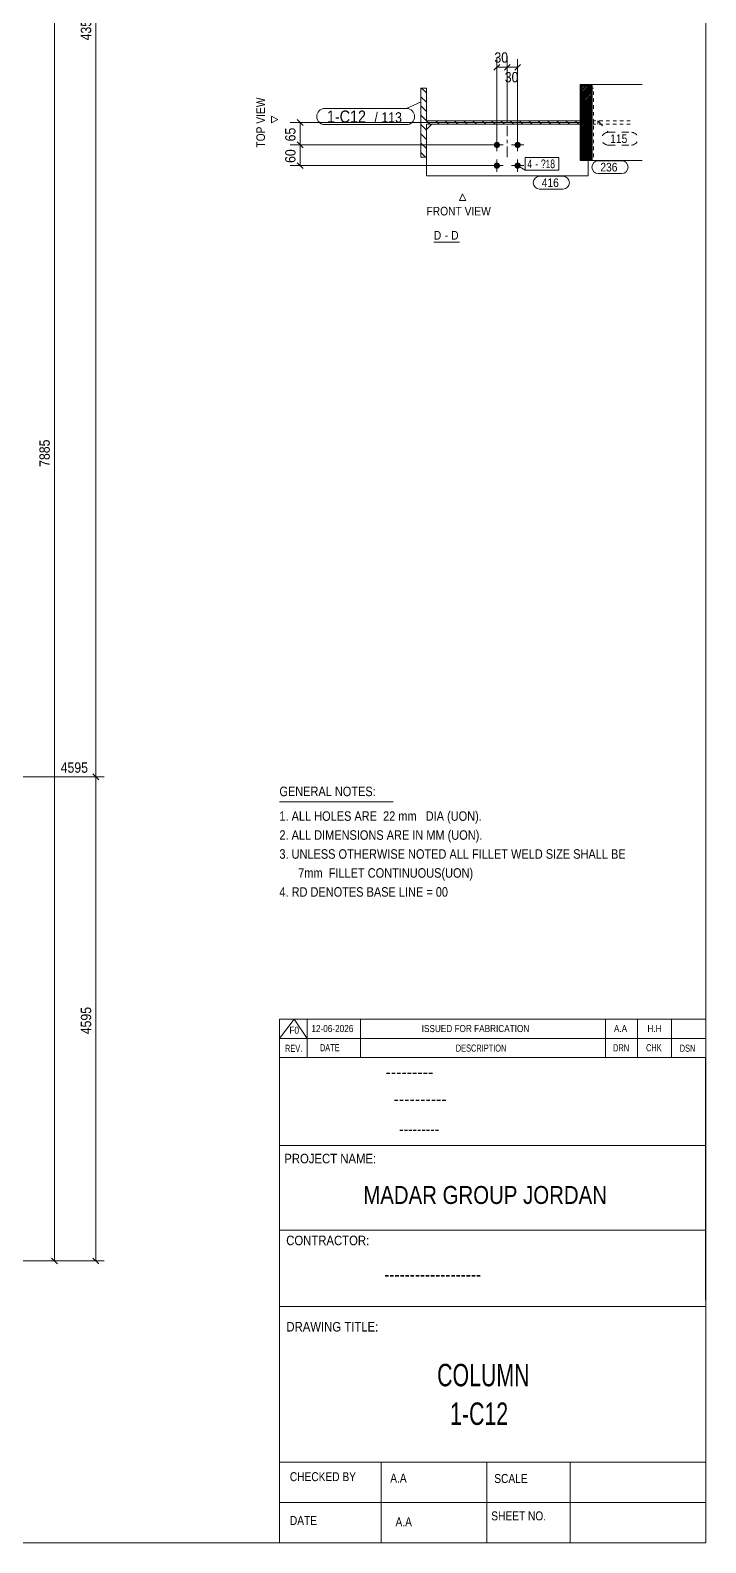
# Model space of a CAD drawing. Header units: millimetres. Extents: x 2 to 579, y 1 to 825.
# Drawn here: x 383.3 to 579, y 5 to 443.5 of the extents above; entities that cross this region are included whole.
import ezdxf

# ---------------------------------------------------------------- set-up
doc = ezdxf.new("R2010")
doc.units = ezdxf.units.MM
for name, pattern in [('XKITLINE00', [0]), ('XKITLINE01', [4, 1, -1, 1, -1]), ('XKITLINE02', [4, 2, -2]), ('XKITLINE03', [6, 3, -1, 1, -1])]:
    doc.linetypes.add(name, pattern=pattern)
for name, color, linetype, lineweight in [('Bolt', 3, 'Continuous', 0), ('BoltMark', 7, 'Continuous', 0), ('Dimensions', 7, 'Continuous', 0), ('DrawingSheet', 5, 'Continuous', 0), ('OtherObjectType', 7, 'Continuous', 0), ('Part', 2, 'Continuous', 0), ('PartMark', 7, 'Continuous', 0)]:
    doc.layers.add(name, color=color, linetype=linetype, lineweight=lineweight)
doc.styles.add('@ARIAL_UNICODE_MS_BOLD', font='ARIAL.TTF')
doc.styles.add('ARIAL', font='ARIAL.TTF')
doc.styles.add('ARIAL_NARROW', font='ARIALN.TTF')
doc.styles.add('COMIC_SANS_MS_BOLD', font='COMICBD.TTF')
doc.styles.add('SWIS721_EX_BT', font='ARIAL.TTF')
doc.styles.add('SWISSE', font='ARIAL.TTF')

# ---------------------------------------------------------------- blocks, each defined once
blk = doc.blocks.new('*A5')
at = {"layer": 'Part', "color": 7, "linetype": 'XKITLINE00', "lineweight": 0}
for p, q in [((542.62, 427.31), (542.86, 427.55)), ((542.62, 426.84), (543.09, 427.31)), ((542.62, 426.37), (543.33, 427.08)), ((542.62, 425.9), (543.56, 426.84)), ((542.62, 425.43), (543.8, 426.61)), ((542.62, 424.96), (544.03, 426.37)), ((542.62, 424.49), (544.27, 426.14)), ((542.62, 424.02), (544.5, 425.9)), ((542.62, 423.55), (544.74, 425.67)), ((542.62, 423.08), (544.97, 425.43)), ((542.86, 427.55), (543.09, 427.78)), ((543.09, 427.31), (543.56, 427.78)), ((543.33, 427.08), (544.03, 427.78)), ((543.56, 426.84), (544.5, 427.78)), ((543.8, 426.61), (544.97, 427.78)), ((544.03, 426.37), (545.44, 427.78)), ((544.27, 426.14), (545.91, 427.78)), ((544.5, 425.9), (546.11, 427.51)), ((544.74, 425.67), (546.11, 427.04)), ((544.97, 425.43), (546.11, 426.57)), ((545.21, 425.2), (546.11, 426.1)), ((545.44, 424.96), (546.11, 425.63)), ((542.62, 422.61), (545.21, 425.2)), ((542.62, 422.14), (545.44, 424.96)), ((542.62, 421.67), (545.68, 424.73)), ((542.62, 421.2), (545.91, 424.49)), ((542.62, 420.73), (546.11, 424.22)), ((542.62, 420.26), (546.11, 423.75)), ((542.62, 419.79), (546.11, 423.28)), ((542.62, 419.32), (546.11, 422.81)), ((542.62, 418.85), (546.11, 422.34)), ((542.62, 418.38), (546.11, 421.87)), ((542.62, 417.91), (546.11, 421.4)), ((545.68, 424.73), (546.11, 425.16)), ((545.91, 424.49), (546.11, 424.69)), ((542.62, 417.44), (546.11, 420.93)), ((542.62, 416.97), (546.11, 420.46)), ((542.62, 416.5), (546.11, 419.99)), ((542.62, 416.03), (546.11, 419.52)), ((542.62, 415.56), (546.11, 419.05)), ((542.62, 415.09), (546.11, 418.58)), ((542.62, 414.62), (546.11, 418.11)), ((542.62, 414.15), (546.11, 417.64)), ((542.62, 413.67), (546.11, 417.17)), ((542.62, 413.2), (546.11, 416.7)), ((542.62, 412.73), (546.11, 416.23)), ((542.62, 412.26), (546.11, 415.76)), ((542.62, 411.79), (546.11, 415.28)), ((542.62, 411.32), (546.11, 414.81)), ((542.62, 410.85), (546.11, 414.34)), ((542.62, 410.38), (546.11, 413.87)), ((542.62, 409.91), (546.11, 413.4)), ((542.62, 409.44), (546.11, 412.93)), ((542.62, 408.97), (546.11, 412.46)), ((542.62, 408.5), (546.11, 411.99)), ((542.62, 408.03), (546.11, 411.52)), ((542.62, 407.56), (546.11, 411.05)), ((542.62, 407.09), (546.11, 410.58)), ((542.62, 406.62), (546.11, 410.11)), ((542.62, 406.15), (546.11, 409.64)), ((542.73, 405.78), (546.11, 409.17)), ((543.2, 405.78), (546.11, 408.7)), ((543.67, 405.78), (546.11, 408.23)), ((544.14, 405.78), (546.11, 407.76)), ((544.61, 405.78), (546.11, 407.29)), ((545.08, 405.78), (546.11, 406.82)), ((545.55, 405.78), (546.11, 406.35)), ((546.02, 405.78), (546.11, 405.87))]:
    blk.add_line(p, q, dxfattribs=at)
blk = doc.blocks.new('*A6')
at = {"layer": 'Part', "color": 7, "linetype": 'XKITLINE00', "lineweight": 0}
for p, q in [((498.11, 425.36), (496.69, 426.78)), ((498.11, 422.67), (496.51, 424.27)), ((498.11, 419.98), (496.51, 421.58)), ((498.11, 417.28), (496.51, 418.88)), ((499.11, 416.28), (498.11, 417.28)), ((501.8, 416.28), (500.8, 417.28)), ((504.5, 416.28), (503.5, 417.28)), ((507.19, 416.28), (506.19, 417.28)), ((509.88, 416.28), (508.88, 417.28)), ((512.58, 416.28), (511.58, 417.28)), ((515.27, 416.28), (514.27, 417.28)), ((517.97, 416.28), (516.97, 417.28)), ((520.66, 416.28), (519.66, 417.28)), ((523.35, 416.28), (522.35, 417.28)), ((526.05, 416.28), (525.05, 417.28)), ((528.74, 416.28), (527.74, 417.28)), ((531.44, 416.28), (530.44, 417.28)), ((534.13, 416.28), (533.13, 417.28)), ((536.82, 416.28), (535.82, 417.28)), ((539.52, 416.28), (538.52, 417.28)), ((542.21, 416.28), (541.21, 417.28)), ((496.76, 415.94), (496.51, 416.19)), ((498.11, 411.89), (496.51, 413.49)), ((498.11, 414.59), (496.76, 415.94)), ((498.11, 409.2), (496.51, 410.8)), ((497.83, 406.78), (496.51, 408.11))]:
    blk.add_line(p, q, dxfattribs=at)
blk = doc.blocks.new('*A111')
at = {"layer": 'Bolt'}
for points in [[(517.61, 410.33), (517.61, 410.37), (517.62, 410.41), (517.62, 410.46), (517.63, 410.5), (517.65, 410.54), (517.66, 410.59), (517.68, 410.63), (517.69, 410.67), (517.71, 410.71), (517.73, 410.75), (517.76, 410.78), (517.78, 410.82), (517.81, 410.85), (517.84, 410.89), (517.87, 410.92), (517.9, 410.95), (517.94, 410.98), (517.97, 411.01), (518.01, 411.03), (518.04, 411.05), (518.08, 411.08), (518.12, 411.1), (518.16, 411.11), (518.2, 411.13), (518.25, 411.14), (518.29, 411.16), (518.33, 411.17), (518.37, 411.17), (518.42, 411.18), (518.46, 411.18), (518.51, 411.18), (518.55, 411.18), (518.6, 411.18), (518.64, 411.17), (518.68, 411.17), (518.73, 411.16), (518.77, 411.14), (518.81, 411.13), (518.85, 411.11), (518.89, 411.1), (518.93, 411.08), (518.97, 411.05), (519.01, 411.03), (519.04, 411.01), (519.08, 410.98), (519.11, 410.95), (519.14, 410.92), (519.17, 410.89), (519.2, 410.85), (519.23, 410.82), (519.26, 410.78), (519.28, 410.75), (519.3, 410.71), (519.32, 410.67), (519.34, 410.63), (519.35, 410.59), (519.37, 410.54), (519.38, 410.5), (519.39, 410.46), (519.4, 410.41), (519.4, 410.37), (519.41, 410.33), (519.41, 410.28), (519.41, 410.24), (519.4, 410.19), (519.4, 410.15), (519.39, 410.11), (519.38, 410.06), (519.37, 410.02), (519.35, 409.98), (519.34, 409.94), (519.32, 409.9), (519.3, 409.86), (519.28, 409.82), (519.26, 409.78), (519.23, 409.75), (519.2, 409.71), (519.17, 409.68), (519.14, 409.65), (519.11, 409.62), (519.08, 409.59), (519.04, 409.56), (519.01, 409.53), (518.97, 409.51), (518.93, 409.49), (518.89, 409.47), (518.85, 409.45), (518.81, 409.44), (518.77, 409.42), (518.73, 409.41), (518.68, 409.4), (518.64, 409.39), (518.6, 409.39), (518.55, 409.38), (518.51, 409.38), (518.46, 409.38), (518.42, 409.39), (518.37, 409.39), (518.33, 409.4), (518.29, 409.41), (518.25, 409.42), (518.2, 409.44), (518.16, 409.45), (518.12, 409.47), (518.08, 409.49), (518.04, 409.51), (518.01, 409.53), (517.97, 409.56), (517.94, 409.59), (517.9, 409.62), (517.87, 409.65), (517.84, 409.68), (517.81, 409.71), (517.78, 409.75), (517.76, 409.78), (517.73, 409.82), (517.71, 409.86), (517.69, 409.9), (517.68, 409.94), (517.66, 409.98), (517.65, 410.02), (517.63, 410.06), (517.62, 410.11), (517.62, 410.15), (517.61, 410.19), (517.61, 410.24), (517.61, 410.28)], [(523.61, 410.33), (523.61, 410.37), (523.62, 410.41), (523.62, 410.46), (523.63, 410.5), (523.65, 410.54), (523.66, 410.59), (523.68, 410.63), (523.69, 410.67), (523.71, 410.71), (523.73, 410.75), (523.76, 410.78), (523.78, 410.82), (523.81, 410.85), (523.84, 410.89), (523.87, 410.92), (523.9, 410.95), (523.94, 410.98), (523.97, 411.01), (524.01, 411.03), (524.04, 411.05), (524.08, 411.08), (524.12, 411.1), (524.16, 411.11), (524.2, 411.13), (524.25, 411.14), (524.29, 411.16), (524.33, 411.17), (524.37, 411.17), (524.42, 411.18), (524.46, 411.18), (524.51, 411.18), (524.55, 411.18), (524.6, 411.18), (524.64, 411.17), (524.68, 411.17), (524.73, 411.16), (524.77, 411.14), (524.81, 411.13), (524.85, 411.11), (524.89, 411.1), (524.93, 411.08), (524.97, 411.05), (525.01, 411.03), (525.04, 411.01), (525.08, 410.98), (525.11, 410.95), (525.14, 410.92), (525.17, 410.89), (525.2, 410.85), (525.23, 410.82), (525.26, 410.78), (525.28, 410.75), (525.3, 410.71), (525.32, 410.67), (525.34, 410.63), (525.35, 410.59), (525.37, 410.54), (525.38, 410.5), (525.39, 410.46), (525.4, 410.41), (525.4, 410.37), (525.41, 410.33), (525.41, 410.28), (525.41, 410.24), (525.4, 410.19), (525.4, 410.15), (525.39, 410.11), (525.38, 410.06), (525.37, 410.02), (525.35, 409.98), (525.34, 409.94), (525.32, 409.9), (525.3, 409.86), (525.28, 409.82), (525.26, 409.78), (525.23, 409.75), (525.2, 409.71), (525.17, 409.68), (525.14, 409.65), (525.11, 409.62), (525.08, 409.59), (525.04, 409.56), (525.01, 409.53), (524.97, 409.51), (524.93, 409.49), (524.89, 409.47), (524.85, 409.45), (524.81, 409.44), (524.77, 409.42), (524.73, 409.41), (524.68, 409.4), (524.64, 409.39), (524.6, 409.39), (524.55, 409.38), (524.51, 409.38), (524.46, 409.38), (524.42, 409.39), (524.37, 409.39), (524.33, 409.4), (524.29, 409.41), (524.25, 409.42), (524.2, 409.44), (524.16, 409.45), (524.12, 409.47), (524.08, 409.49), (524.04, 409.51), (524.01, 409.53), (523.97, 409.56), (523.94, 409.59), (523.9, 409.62), (523.87, 409.65), (523.84, 409.68), (523.81, 409.71), (523.78, 409.75), (523.76, 409.78), (523.73, 409.82), (523.71, 409.86), (523.69, 409.9), (523.68, 409.94), (523.66, 409.98), (523.65, 410.02), (523.63, 410.06), (523.62, 410.11), (523.62, 410.15), (523.61, 410.19), (523.61, 410.24), (523.61, 410.28)], [(517.61, 404.33), (517.61, 404.37), (517.62, 404.41), (517.62, 404.46), (517.63, 404.5), (517.65, 404.54), (517.66, 404.59), (517.68, 404.63), (517.69, 404.67), (517.71, 404.71), (517.73, 404.75), (517.76, 404.78), (517.78, 404.82), (517.81, 404.85), (517.84, 404.89), (517.87, 404.92), (517.9, 404.95), (517.94, 404.98), (517.97, 405.01), (518.01, 405.03), (518.04, 405.05), (518.08, 405.08), (518.12, 405.1), (518.16, 405.11), (518.2, 405.13), (518.25, 405.14), (518.29, 405.16), (518.33, 405.17), (518.37, 405.17), (518.42, 405.18), (518.46, 405.18), (518.51, 405.18), (518.55, 405.18), (518.6, 405.18), (518.64, 405.17), (518.68, 405.17), (518.73, 405.16), (518.77, 405.14), (518.81, 405.13), (518.85, 405.11), (518.89, 405.1), (518.93, 405.08), (518.97, 405.05), (519.01, 405.03), (519.04, 405.01), (519.08, 404.98), (519.11, 404.95), (519.14, 404.92), (519.17, 404.89), (519.2, 404.85), (519.23, 404.82), (519.26, 404.78), (519.28, 404.75), (519.3, 404.71), (519.32, 404.67), (519.34, 404.63), (519.35, 404.59), (519.37, 404.54), (519.38, 404.5), (519.39, 404.46), (519.4, 404.41), (519.4, 404.37), (519.41, 404.33), (519.41, 404.28), (519.41, 404.24), (519.4, 404.19), (519.4, 404.15), (519.39, 404.11), (519.38, 404.06), (519.37, 404.02), (519.35, 403.98), (519.34, 403.94), (519.32, 403.9), (519.3, 403.86), (519.28, 403.82), (519.26, 403.78), (519.23, 403.75), (519.2, 403.71), (519.17, 403.68), (519.14, 403.65), (519.11, 403.62), (519.08, 403.59), (519.04, 403.56), (519.01, 403.53), (518.97, 403.51), (518.93, 403.49), (518.89, 403.47), (518.85, 403.45), (518.81, 403.44), (518.77, 403.42), (518.73, 403.41), (518.68, 403.4), (518.64, 403.39), (518.6, 403.39), (518.55, 403.38), (518.51, 403.38), (518.46, 403.38), (518.42, 403.39), (518.37, 403.39), (518.33, 403.4), (518.29, 403.41), (518.25, 403.42), (518.2, 403.44), (518.16, 403.45), (518.12, 403.47), (518.08, 403.49), (518.04, 403.51), (518.01, 403.53), (517.97, 403.56), (517.94, 403.59), (517.9, 403.62), (517.87, 403.65), (517.84, 403.68), (517.81, 403.71), (517.78, 403.75), (517.76, 403.78), (517.73, 403.82), (517.71, 403.86), (517.69, 403.9), (517.68, 403.94), (517.66, 403.98), (517.65, 404.02), (517.63, 404.06), (517.62, 404.11), (517.62, 404.15), (517.61, 404.19), (517.61, 404.24), (517.61, 404.28)], [(523.61, 404.33), (523.61, 404.37), (523.62, 404.41), (523.62, 404.46), (523.63, 404.5), (523.65, 404.54), (523.66, 404.59), (523.68, 404.63), (523.69, 404.67), (523.71, 404.71), (523.73, 404.75), (523.76, 404.78), (523.78, 404.82), (523.81, 404.85), (523.84, 404.89), (523.87, 404.92), (523.9, 404.95), (523.94, 404.98), (523.97, 405.01), (524.01, 405.03), (524.04, 405.05), (524.08, 405.08), (524.12, 405.1), (524.16, 405.11), (524.2, 405.13), (524.25, 405.14), (524.29, 405.16), (524.33, 405.17), (524.37, 405.17), (524.42, 405.18), (524.46, 405.18), (524.51, 405.18), (524.55, 405.18), (524.6, 405.18), (524.64, 405.17), (524.68, 405.17), (524.73, 405.16), (524.77, 405.14), (524.81, 405.13), (524.85, 405.11), (524.89, 405.1), (524.93, 405.08), (524.97, 405.05), (525.01, 405.03), (525.04, 405.01), (525.08, 404.98), (525.11, 404.95), (525.14, 404.92), (525.17, 404.89), (525.2, 404.85), (525.23, 404.82), (525.26, 404.78), (525.28, 404.75), (525.3, 404.71), (525.32, 404.67), (525.34, 404.63), (525.35, 404.59), (525.37, 404.54), (525.38, 404.5), (525.39, 404.46), (525.4, 404.41), (525.4, 404.37), (525.41, 404.33), (525.41, 404.28), (525.41, 404.24), (525.4, 404.19), (525.4, 404.15), (525.39, 404.11), (525.38, 404.06), (525.37, 404.02), (525.35, 403.98), (525.34, 403.94), (525.32, 403.9), (525.3, 403.86), (525.28, 403.82), (525.26, 403.78), (525.23, 403.75), (525.2, 403.71), (525.17, 403.68), (525.14, 403.65), (525.11, 403.62), (525.08, 403.59), (525.04, 403.56), (525.01, 403.53), (524.97, 403.51), (524.93, 403.49), (524.89, 403.47), (524.85, 403.45), (524.81, 403.44), (524.77, 403.42), (524.73, 403.41), (524.68, 403.4), (524.64, 403.39), (524.6, 403.39), (524.55, 403.38), (524.51, 403.38), (524.46, 403.38), (524.42, 403.39), (524.37, 403.39), (524.33, 403.4), (524.29, 403.41), (524.25, 403.42), (524.2, 403.44), (524.16, 403.45), (524.12, 403.47), (524.08, 403.49), (524.04, 403.51), (524.01, 403.53), (523.97, 403.56), (523.94, 403.59), (523.9, 403.62), (523.87, 403.65), (523.84, 403.68), (523.81, 403.71), (523.78, 403.75), (523.76, 403.78), (523.73, 403.82), (523.71, 403.86), (523.69, 403.9), (523.68, 403.94), (523.66, 403.98), (523.65, 404.02), (523.63, 404.06), (523.62, 404.11), (523.62, 404.15), (523.61, 404.19), (523.61, 404.24), (523.61, 404.28)]]:
    blk.add_hatch(color=3, dxfattribs=at).paths.add_polyline_path(points, flags=17)
at = {"layer": 'Bolt', "color": 3, "linetype": 'XKITLINE00', "lineweight": 0}
for p, q in [((520.31, 410.28), (516.71, 410.28)), ((518.51, 408.48), (518.51, 412.08)), ((526.31, 410.28), (522.71, 410.28)), ((524.51, 408.48), (524.51, 412.08)), ((520.31, 404.28), (516.71, 404.28)), ((518.51, 402.48), (518.51, 406.08)), ((526.31, 404.28), (522.71, 404.28)), ((524.51, 402.48), (524.51, 406.08))]:
    blk.add_line(p, q, dxfattribs=at)
blk = doc.blocks.new('*A112')
at = {"layer": 'Part', "color": 2, "linetype": 'XKITLINE00', "lineweight": 0}
for p, q in [((560.58, 427.78), (542.62, 427.78)), ((542.62, 405.78), (542.62, 427.78)), ((546.11, 405.78), (546.11, 427.78)), ((560.58, 405.78), (542.62, 405.78))]:
    blk.add_line(p, q, dxfattribs=at)
blk = doc.blocks.new('*A113')
at = {"layer": 'Part', "color": 2, "linetype": 'XKITLINE00', "lineweight": 0}
for p, q in [((496.51, 406.78), (496.51, 426.78)), ((496.51, 426.78), (498.11, 426.78)), ((498.11, 426.78), (498.11, 417.28)), ((498.11, 417.28), (542.62, 417.28)), ((542.62, 417.28), (542.62, 416.28)), ((542.62, 416.28), (498.11, 416.28)), ((498.11, 416.28), (498.11, 406.78)), ((498.11, 406.78), (496.51, 406.78))]:
    blk.add_line(p, q, dxfattribs=at)
at = {"layer": 'Part', "color": 7, "linetype": 'XKITLINE03', "lineweight": 0}
for p, q in [((521.51, 406.78), (521.51, 426.78)), ((531.51, 416.78), (511.51, 416.78))]:
    blk.add_line(p, q, dxfattribs=at)
at = {"layer": 'Part', "color": 7, "linetype": 'XKITLINE01', "lineweight": 0}
for p, q in [((546.51, 426.78), (544.91, 426.78)), ((544.91, 426.78), (544.91, 417.28)), ((546.51, 406.78), (546.51, 426.78)), ((544.91, 417.28), (542.62, 417.28)), ((544.91, 416.28), (542.62, 416.28)), ((544.91, 416.28), (544.91, 406.78)), ((544.91, 406.78), (546.51, 406.78))]:
    blk.add_line(p, q, dxfattribs=at)
blk = doc.blocks.new('*A114')
at = {"layer": 'Part', "color": 7, "linetype": 'XKITLINE01', "lineweight": 0}
for p, q in [((557.15, 417.28), (546.5, 417.28)), ((546.5, 416.28), (546.5, 417.28)), ((547.72, 416.28), (547.73, 417.28)), ((557.12, 416.28), (546.5, 416.28))]:
    blk.add_line(p, q, dxfattribs=at)
blk = doc.blocks.new('*A115')
at = {"layer": 'Part', "color": 2, "linetype": 'XKITLINE00', "lineweight": 0}
for p, q in [((499.61, 416.28), (498.11, 414.78)), ((498.11, 401.28), (498.11, 406.78)), ((544.91, 401.28), (544.91, 405.78)), ((498.11, 401.28), (544.91, 401.28))]:
    blk.add_line(p, q, dxfattribs=at)
at = {"layer": 'Part', "color": 7, "linetype": 'XKITLINE01', "lineweight": 0}
for p, q in [((498.11, 406.78), (498.11, 414.78)), ((543.41, 416.28), (499.61, 416.28)), ((544.91, 414.78), (543.41, 416.28)), ((544.91, 405.78), (544.91, 414.78))]:
    blk.add_line(p, q, dxfattribs=at)
blk = doc.blocks.new('*A121')
at = {"layer": 'DrawingSheet', "color": 5, "linetype": 'XKITLINE00', "lineweight": 0}
for p, q in [((579, 5), (579, 825)), ((5, 5), (579, 5))]:
    blk.add_line(p, q, dxfattribs=at)
blk = doc.blocks.new('*A123')
at = {"layer": 'OtherObjectType', "color": 7, "linetype": 'XKITLINE00', "lineweight": 0}
blk.add_line((455.5, 219.82), (488.5, 219.82), dxfattribs=at)
at = {"layer": 'OtherObjectType', "color": 7, "style": 'ARIAL_NARROW', "width": 1.008832}
for s, p in [('GENERAL NOTES:', (455.5, 221.47)), ('1. ALL HOLES ARE  22 mm   DIA (UON).', (455.5, 214.32)), ('2. ALL DIMENSIONS ARE IN MM (UON).', (455.5, 208.82)), ('3. UNLESS OTHERWISE NOTED ALL FILLET WELD SIZE SHALL BE', (455.5, 203.32)), ('7mm  FILLET CONTINUOUS(UON)', (460.95, 197.82)), ('4. RD DENOTES BASE LINE = 00', (455.5, 192.32))]:
    blk.add_text(s, height=2.75, dxfattribs=at).set_placement(p)
blk = doc.blocks.new('*A124')
at = {"layer": 'OtherObjectType', "color": 7, "linetype": 'XKITLINE00', "lineweight": 0}
for p, q in [((455.5, 156.76), (579, 156.76)), ((455.5, 151.21), (459.82, 156.76)), ((455.5, 151.21), (455.5, 156.76)), ((459.82, 156.76), (463.53, 151.21)), ((463.53, 151.21), (463.53, 156.76)), ((478.97, 151.21), (478.97, 156.76)), ((549.98, 151.21), (549.98, 156.76)), ((559.24, 151.21), (559.24, 156.76)), ((569.12, 151.21), (569.12, 156.76)), ((579, 151.21), (579, 156.76)), ((455.5, 151.21), (579, 151.21)), ((455.5, 145.65), (455.5, 151.21)), ((459.21, 151.21), (579, 151.21)), ((463.53, 145.65), (463.53, 151.21)), ((478.97, 145.65), (478.97, 151.21)), ((549.98, 145.65), (549.98, 151.21)), ((559.24, 145.65), (559.24, 151.21)), ((569.12, 145.65), (569.12, 151.21)), ((579, 145.65), (579, 151.21))]:
    blk.add_line(p, q, dxfattribs=at)
at = {"layer": 'OtherObjectType', "color": 7, "style": 'ARIAL_NARROW'}
for s, height, width, p in [('F0', 2.058, 1.008832, (458.4, 152.59)), ('12-06-2026', 2.058, 1.008832, (464.76, 153.06)), ('ISSUED FOR FABRICATION', 2.0583, 1.008832, (496.71, 153.06)), ('A.A', 2.058, 1.008832, (552.4, 153.06)), ('H.H', 2.058, 1.008832, (562.13, 153.06)), ('REV.', 2.058, 0.907949, (457.13, 147.31)), ('DATE', 2.058, 0.907949, (467.23, 147.5)), ('DESCRIPTION', 2.0583, 0.907949, (506.61, 147.39)), ('DRN', 2.058, 0.907949, (552.17, 147.47)), ('CHK', 2.058, 0.907949, (561.72, 147.5)), ('DSN', 2.058, 0.907949, (571.47, 147.35))]:
    blk.add_text(s, height=height, dxfattribs=dict(at, width=width)).set_placement(p)
blk = doc.blocks.new('*A126')
at = {"layer": 'OtherObjectType', "color": 2, "linetype": 'XKITLINE00', "lineweight": 0}
for p, q in [((455.5, 145.65), (579, 145.65)), ((455.5, 5), (455.5, 145.64)), ((578.98, 145.64), (579, 5)), ((579, 120.14), (455.5, 120.14)), ((455.5, 95.63), (579, 95.63)), ((579, 73.49), (455.5, 73.49)), ((579, 28.4), (455.5, 28.4)), ((484.94, 28.4), (484.94, 5)), ((515.62, 5), (515.62, 28.4)), ((539.75, 5), (539.75, 28.4)), ((579, 16.7), (455.5, 16.7)), ((579, 5), (455.5, 5))]:
    blk.add_line(p, q, dxfattribs=at)
at = {"layer": 'OtherObjectType', "color": 4, "style": '@ARIAL_UNICODE_MS_BOLD', "width": 0.85}
blk.add_text('---------', height=3.9, dxfattribs=at).set_placement((486.23, 139.59))
at = {"layer": 'OtherObjectType', "color": 7, "style": 'ARIAL', "width": 0.85}
for s, height, p in [('----------', 3.9, (488.56, 131.77)), ('---------', 3.25, (490.21, 123.31))]:
    blk.add_text(s, height=height, dxfattribs=at).set_placement(p)
at = {"layer": 'OtherObjectType', "color": 3, "width": 0.85}
for s, style, p in [('PROJECT NAME:', 'SWIS721_EX_BT', (456.92, 115.01)), ('CONTRACTOR:', 'SWISSE', (457.47, 91.27)), ('DRAWING TITLE:', 'SWIS721_EX_BT', (457.53, 66.24))]:
    blk.add_text(s, height=2.7618, dxfattribs=dict(at, style=style)).set_placement(p)
at = {"layer": 'OtherObjectType', "color": 7, "width": 0.85}
for s, height, p in [('MADAR GROUP JORDAN', 5.2, (479.79, 103.23)), ('CHECKED BY', 2.592, (458.53, 22.86)), ('A.A', 2.592, (487.61, 22.45)), ('SCALE', 2.592, (517.74, 22.33)), ('SHEET NO.', 2.592, (516.87, 11.49)), ('DATE', 2.592, (458.54, 10.16)), ('A.A', 2.592, (489.14, 9.76))]:
    blk.add_text(s, height=height, dxfattribs=at).set_placement(p)
at = {"layer": 'OtherObjectType', "color": 1}
for s, height, style, width, p in [('-------------------', 3.9, 'COMIC_SANS_MS_BOLD', 0.85, (485.87, 80.86)), ('COLUMN', 6.5, 'ARIAL', 0.68, (501.19, 50.37)), ('1-C12', 6.5, 'ARIAL', 0.68, (504.95, 39.17))]:
    blk.add_text(s, height=height, dxfattribs=dict(at, style=style, width=width)).set_placement(p)
blk = doc.blocks.new('*A152')
at = {"layer": 'Dimensions', "color": 7, "linetype": 'XKITLINE00', "lineweight": 0}
for p, q in [((254.72, 227.05), (404.72, 227.05)), ((401.48, 227.9), (403.17, 226.2)), ((402.32, 86.7), (402.32, 227.05)), ((256.32, 86.7), (404.72, 86.7)), ((401.48, 87.55), (403.17, 85.85))]:
    blk.add_line(p, q, dxfattribs=at)
at = {"layer": 'Dimensions', "color": 3}
for p in [(402.32, 227.05), (402.32, 86.7)]:
    blk.add_point(p, dxfattribs=at)
at = {"layer": 'Dimensions', "color": 3, "style": 'ARIAL', "width": 0.85}
blk.add_text('4595', height=3, dxfattribs=at).set_placement((392.12, 228.25))
blk.add_text('4595', height=3, rotation=90.0002, dxfattribs=at).set_placement((400.97, 152.43))
blk = doc.blocks.new('*A153')
at = {"layer": 'Dimensions', "color": 7, "linetype": 'XKITLINE00', "lineweight": 0}
for p, q in [((206.32, 663), (404.72, 663)), ((401.48, 663.85), (403.17, 662.15)), ((402.32, 227.05), (402.32, 663)), ((254.72, 227.05), (404.72, 227.05)), ((401.48, 227.9), (403.17, 226.2))]:
    blk.add_line(p, q, dxfattribs=at)
at = {"layer": 'Dimensions', "color": 3}
for p in [(402.32, 663), (402.32, 227.05)]:
    blk.add_point(p, dxfattribs=at)
at = {"layer": 'Dimensions', "color": 3, "style": 'ARIAL', "width": 0.85}
blk.add_text('8954', height=3, dxfattribs=at).set_placement((392.12, 664.2))
blk.add_text('4359', height=3, rotation=90.0002, dxfattribs=at).set_placement((400.97, 440.58))
blk = doc.blocks.new('*A154')
at = {"layer": 'Dimensions', "color": 7, "linetype": 'XKITLINE00', "lineweight": 0}
for p, q in [((390.32, 86.7), (390.32, 556.08)), ((256.32, 86.7), (392.72, 86.7)), ((389.48, 87.55), (391.17, 85.85))]:
    blk.add_line(p, q, dxfattribs=at)
at = {"layer": 'Dimensions', "color": 3}
blk.add_point((390.32, 86.7), dxfattribs=at)
at = {"layer": 'Dimensions', "color": 3, "style": 'ARIAL', "width": 0.85}
blk.add_text('7885', height=3, rotation=90.0002, dxfattribs=at).set_placement((388.97, 316.94))
blk = doc.blocks.new('*A286')
at = {"layer": 'Dimensions', "color": 7, "linetype": 'XKITLINE00', "lineweight": 0}
for p, q in [((518.51, 411.28), (518.51, 435.63)), ((521.51, 417.78), (521.51, 435.63)), ((519.36, 433.63), (517.66, 431.93)), ((518.51, 432.78), (521.51, 432.78)), ((522.36, 433.63), (520.66, 431.93))]:
    blk.add_line(p, q, dxfattribs=at)
at = {"layer": 'Dimensions', "color": 3}
for p in [(518.51, 432.78), (521.51, 432.78)]:
    blk.add_point(p, dxfattribs=at)
at = {"layer": 'Dimensions', "color": 3, "style": 'ARIAL', "width": 0.85}
blk.add_text('30', height=3, dxfattribs=at).set_placement((517.78, 434.13))
blk = doc.blocks.new('*A287')
at = {"layer": 'Dimensions', "color": 7, "linetype": 'XKITLINE00', "lineweight": 0}
for p, q in [((521.51, 417.78), (521.51, 435.18)), ((524.51, 411.28), (524.51, 435.18)), ((522.36, 433.63), (520.66, 431.93)), ((521.51, 432.78), (524.51, 432.78)), ((525.36, 433.63), (523.66, 431.93))]:
    blk.add_line(p, q, dxfattribs=at)
at = {"layer": 'Dimensions', "color": 3}
for p in [(521.51, 432.78), (524.51, 432.78)]:
    blk.add_point(p, dxfattribs=at)
at = {"layer": 'Dimensions', "color": 3, "style": 'ARIAL', "width": 0.85}
blk.add_text('30', height=3, dxfattribs=at).set_placement((520.78, 428.43))
blk = doc.blocks.new('*A288')
at = {"layer": 'Dimensions', "color": 7, "linetype": 'XKITLINE00', "lineweight": 0}
for p, q in [((517.51, 410.28), (458.66, 410.28)), ((460.66, 411.13), (462.36, 409.43)), ((461.51, 404.28), (461.51, 410.28)), ((517.51, 404.28), (458.66, 404.28)), ((460.66, 405.13), (462.36, 403.43))]:
    blk.add_line(p, q, dxfattribs=at)
at = {"layer": 'Dimensions', "color": 3}
for p in [(461.51, 410.28), (461.51, 404.28)]:
    blk.add_point(p, dxfattribs=at)
at = {"layer": 'Dimensions', "color": 3, "style": 'ARIAL', "width": 0.85}
blk.add_text('60', height=3, rotation=90.0002, dxfattribs=at).set_placement((460.16, 405.06))
blk = doc.blocks.new('*A289')
at = {"layer": 'Dimensions', "color": 7, "linetype": 'XKITLINE00', "lineweight": 0}
for p, q in [((545.51, 416.78), (458.66, 416.78)), ((460.66, 417.63), (462.36, 415.93)), ((461.51, 410.28), (461.51, 416.78)), ((517.51, 410.28), (458.66, 410.28)), ((460.66, 411.13), (462.36, 409.43))]:
    blk.add_line(p, q, dxfattribs=at)
at = {"layer": 'Dimensions', "color": 3}
for p in [(461.51, 416.78), (461.51, 410.28)]:
    blk.add_point(p, dxfattribs=at)
at = {"layer": 'Dimensions', "color": 3, "style": 'ARIAL', "width": 0.85}
blk.add_text('65', height=3, rotation=90.0002, dxfattribs=at).set_placement((460.16, 411.31))
blk = doc.blocks.new('*A290')
at = {"layer": 'BoltMark', "color": 7, "linetype": 'XKITLINE00', "lineweight": 0}
for p, q in [((524.51, 404.28), (526.74, 402.95)), ((526.74, 406.65), (536.43, 406.65)), ((526.74, 402.95), (526.74, 406.65)), ((536.43, 402.95), (536.43, 406.65)), ((526.74, 402.95), (536.43, 402.95))]:
    blk.add_line(p, q, dxfattribs=at)
at = {"layer": 'BoltMark', "color": 3, "style": 'ARIAL_NARROW', "width": 0.85}
for s, p in [('4', (527.34, 403.55)), ('-', (529.61, 403.55)), ('?18', (531.27, 403.55))]:
    blk.add_text(s, height=2.5, dxfattribs=at).set_placement(p)
blk = doc.blocks.new('*A291')
at = {"layer": 'PartMark', "color": 7, "linetype": 'XKITLINE00', "lineweight": 0}
for p, q in [((530.89, 401.18), (537.66, 401.18)), ((530.89, 397.48), (537.66, 397.48))]:
    blk.add_line(p, q, dxfattribs=at)
for centre, start, end in [((530.89, 399.33), 90, 270), ((537.66, 399.33), 270, 90)]:
    blk.add_arc(centre, 1.85, start, end, dxfattribs=at)
at = {"layer": 'PartMark', "color": 3, "style": 'ARIAL', "width": 0.85}
blk.add_text('416', height=2.5, dxfattribs=at).set_placement((531.49, 398.08))
blk = doc.blocks.new('*A292')
at = {"layer": 'PartMark', "color": 7, "linetype": 'XKITLINE02', "lineweight": 0}
for p, q in [((547.73, 417.28), (550.73, 413.94)), ((550.73, 413.94), (557.5, 413.94)), ((550.73, 410.24), (557.5, 410.24))]:
    blk.add_line(p, q, dxfattribs=at)
for centre, start, end in [((550.73, 412.09), 90, 270), ((557.5, 412.09), 270, 90)]:
    blk.add_arc(centre, 1.85, start, end, dxfattribs=at)
at = {"layer": 'PartMark', "color": 3, "style": 'ARIAL', "width": 0.85}
blk.add_text('115', height=2.5, dxfattribs=at).set_placement((551.33, 410.84))
blk = doc.blocks.new('*A293')
at = {"layer": 'PartMark', "color": 7, "linetype": 'XKITLINE00', "lineweight": 0}
for p, q in [((496.56, 422.75), (492.31, 420.86)), ((468.66, 420.86), (492.31, 420.86)), ((468.66, 416.16), (492.31, 416.16))]:
    blk.add_line(p, q, dxfattribs=at)
for centre, start, end in [((468.66, 418.51), 90, 270), ((492.31, 418.51), 270, 90)]:
    blk.add_arc(centre, 2.35, start, end, dxfattribs=at)
at = {"layer": 'PartMark', "color": 1, "style": 'ARIAL', "width": 0.85}
blk.add_text('1-C12', height=3.5, dxfattribs=at).set_placement((469.26, 416.76))
at = {"layer": 'PartMark', "color": 3, "style": 'ARIAL', "width": 0.85}
for s, p in [('/', (483.03, 416.76)), ('113', (485.04, 416.76))]:
    blk.add_text(s, height=3, dxfattribs=at).set_placement(p)
blk = doc.blocks.new('*A294')
at = {"layer": 'PartMark', "color": 7, "linetype": 'XKITLINE00', "lineweight": 0}
for p, q in [((547.87, 405.68), (554.64, 405.68)), ((547.87, 401.98), (554.64, 401.98))]:
    blk.add_line(p, q, dxfattribs=at)
for centre, start, end in [((547.87, 403.83), 90, 270), ((554.64, 403.83), 270, 90)]:
    blk.add_arc(centre, 1.85, start, end, dxfattribs=at)
at = {"layer": 'PartMark', "color": 3, "style": 'ARIAL', "width": 0.85}
blk.add_text('236', height=2.5, dxfattribs=at).set_placement((548.47, 402.58))
blk = doc.blocks.new('*A295')
at = {"layer": 'OtherObjectType', "color": 7, "linetype": 'XKITLINE00', "lineweight": 0}
for p, q in [((453.18, 416.72), (453.18, 418.6)), ((453.18, 418.6), (455.06, 417.66)), ((455.06, 417.66), (453.18, 416.72)), ((455.06, 417.66), (455.06, 417.66)), ((507.63, 394.21), (508.57, 396.08)), ((508.57, 396.08), (509.51, 394.21)), ((508.57, 396.08), (508.57, 396.08)), ((509.51, 394.21), (507.63, 394.21)), ((500.23, 382.08), (507.66, 382.08))]:
    blk.add_line(p, q, dxfattribs=at)
at = {"layer": 'OtherObjectType', "color": 7, "style": 'ARIAL', "width": 0.85}
blk.add_text('TOP VIEW', height=2.5, rotation=90, dxfattribs=at).set_placement((451.31, 409.51))
for s, p in [('FRONT VIEW', (498.11, 389.83)), ('D', (500.23, 382.83)), ('-', (503.39, 382.83)), ('D', (505.25, 382.83))]:
    blk.add_text(s, height=2.5, dxfattribs=at).set_placement(p)

msp = doc.modelspace()

# ---------------------------------------------------------------- block references
at = {"lineweight": 0}
for name in ['*A121', '*A153', '*A154', '*A286', '*A287', '*A6', '*A113', '*A5', '*A112', '*A293', '*A289', '*A114', '*A292', '*A115', '*A288', '*A111', '*A290', '*A294', '*A291', '*A152', '*A123', '*A124', '*A126']:
    msp.add_blockref(name, (0, 0), dxfattribs=at)
at = {"layer": 'OtherObjectType', "lineweight": 0}
msp.add_blockref('*A295', (0, 0), dxfattribs=at)

doc.saveas('drawing.dxf')
